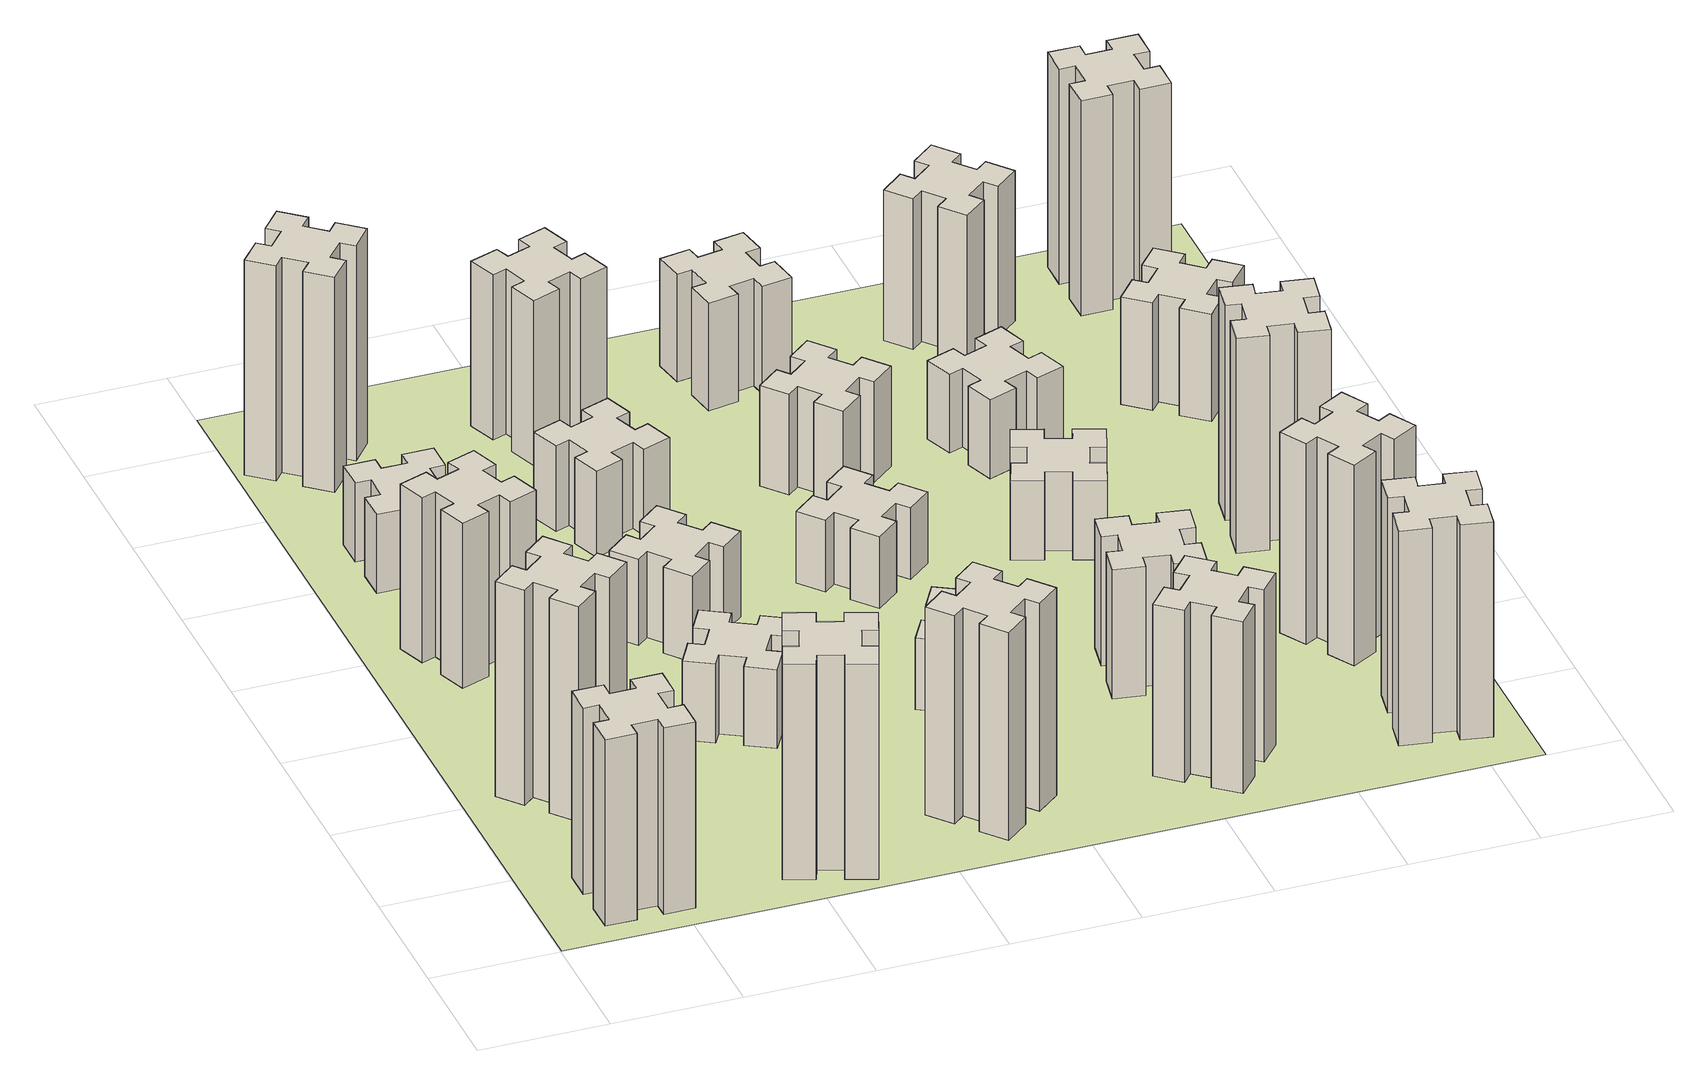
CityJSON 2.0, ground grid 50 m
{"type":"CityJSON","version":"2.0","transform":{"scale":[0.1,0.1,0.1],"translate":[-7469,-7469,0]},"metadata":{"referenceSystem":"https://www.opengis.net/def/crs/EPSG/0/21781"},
"CityObjects":{
"building1":{"type":"Building","attributes":{"class":"1000","function":"1000","usage":"1000","yearOfConstruction":2016,"roofType":"1000","measuredHeight":78,"storeysAboveGround":30,"storeysBelowGround":0},"geometry":[{"type":"Solid","lod":"1","boundaries":[[[[0,1,2,3,4,5,6,7,8,9,10,11,12,13,14,15,16,17,18,19]],[[17,16,20,21]],[[16,15,22,20]],[[15,14,23,22]],[[14,13,24,23]],[[13,12,25,24]],[[12,11,26,25]],[[11,10,27,26]],[[10,9,28,27]],[[9,8,29,28]],[[8,7,30,29]],[[7,6,31,30]],[[6,5,32,31]],[[5,4,33,32]],[[4,3,34,33]],[[3,2,35,34]],[[2,1,36,35]],[[1,0,37,36]],[[0,19,38,37]],[[19,18,39,38]],[[18,17,21,39]],[[24,25,26,27,28,29,30,31,32,33,34,35,36,37,38,39,21,20,22,23]]]]}]},
"building2":{"type":"Building","attributes":{"class":"1000","function":"1000","usage":"1000","yearOfConstruction":2016,"roofType":"1000","measuredHeight":90,"storeysAboveGround":30,"storeysBelowGround":0},"geometry":[{"type":"Solid","lod":"1","boundaries":[[[[40,41,42,43,44,45,46,47,48,49,50,51,52,53,54,55,56,57,58,59]],[[57,56,60,61]],[[56,55,62,60]],[[55,54,63,62]],[[54,53,64,63]],[[53,52,65,64]],[[52,51,66,65]],[[51,50,67,66]],[[50,49,68,67]],[[49,48,69,68]],[[48,47,70,69]],[[47,46,71,70]],[[46,45,72,71]],[[45,44,73,72]],[[44,43,74,73]],[[43,42,75,74]],[[42,41,76,75]],[[41,40,77,76]],[[40,59,78,77]],[[59,58,79,78]],[[58,57,61,79]],[[64,65,66,67,68,69,70,71,72,73,74,75,76,77,78,79,61,60,62,63]]]]}]},
"building3":{"type":"Building","attributes":{"class":"1000","function":"1000","usage":"1000","yearOfConstruction":2016,"roofType":"1000","measuredHeight":69,"storeysAboveGround":30,"storeysBelowGround":0},"geometry":[{"type":"Solid","lod":"1","boundaries":[[[[80,81,82,83,84,85,86,87,88,89,90,91,92,93,94,95,96,97,98,99]],[[97,96,100,101]],[[96,95,102,100]],[[95,94,103,102]],[[94,93,104,103]],[[93,92,105,104]],[[92,91,106,105]],[[91,90,107,106]],[[90,89,108,107]],[[89,88,109,108]],[[88,87,110,109]],[[87,86,111,110]],[[86,85,112,111]],[[85,84,113,112]],[[84,83,114,113]],[[83,82,115,114]],[[82,81,116,115]],[[81,80,117,116]],[[80,99,118,117]],[[99,98,119,118]],[[98,97,101,119]],[[104,105,106,107,108,109,110,111,112,113,114,115,116,117,118,119,101,100,102,103]]]]}]},
"building4":{"type":"Building","attributes":{"class":"1000","function":"1000","usage":"1000","yearOfConstruction":2016,"roofType":"1000","measuredHeight":33,"storeysAboveGround":30,"storeysBelowGround":0},"geometry":[{"type":"Solid","lod":"1","boundaries":[[[[120,121,122,123,124,125,126,127,128,129,130,131,132,133,134,135,136,137,138,139]],[[137,136,140,141]],[[136,135,142,140]],[[135,134,143,142]],[[134,133,144,143]],[[133,132,145,144]],[[132,131,146,145]],[[131,130,147,146]],[[130,129,148,147]],[[129,128,149,148]],[[128,127,150,149]],[[127,126,151,150]],[[126,125,152,151]],[[125,124,153,152]],[[124,123,154,153]],[[123,122,155,154]],[[122,121,156,155]],[[121,120,157,156]],[[120,139,158,157]],[[139,138,159,158]],[[138,137,141,159]],[[144,145,146,147,148,149,150,151,152,153,154,155,156,157,158,159,141,140,142,143]]]]}]},
"building5":{"type":"Building","attributes":{"class":"1000","function":"1000","usage":"1000","yearOfConstruction":2016,"roofType":"1000","measuredHeight":90,"storeysAboveGround":30,"storeysBelowGround":0},"geometry":[{"type":"Solid","lod":"1","boundaries":[[[[160,161,162,163,164,165,166,167,168,169,170,171,172,173,174,175,176,177,178,179]],[[177,176,180,181]],[[176,175,182,180]],[[175,174,183,182]],[[174,173,184,183]],[[173,172,185,184]],[[172,171,186,185]],[[171,170,187,186]],[[170,169,188,187]],[[169,168,189,188]],[[168,167,190,189]],[[167,166,191,190]],[[166,165,192,191]],[[165,164,193,192]],[[164,163,194,193]],[[163,162,195,194]],[[162,161,196,195]],[[161,160,197,196]],[[160,179,198,197]],[[179,178,199,198]],[[178,177,181,199]],[[184,185,186,187,188,189,190,191,192,193,194,195,196,197,198,199,181,180,182,183]]]]}]},
"building6":{"type":"Building","attributes":{"class":"1000","function":"1000","usage":"1000","yearOfConstruction":2016,"roofType":"1000","measuredHeight":90,"storeysAboveGround":30,"storeysBelowGround":0},"geometry":[{"type":"Solid","lod":"1","boundaries":[[[[200,201,202,203,204,205,206,207,208,209,210,211,212,213,214,215,216,217,218,219]],[[217,216,220,221]],[[216,215,222,220]],[[215,214,223,222]],[[214,213,224,223]],[[213,212,225,224]],[[212,211,226,225]],[[211,210,227,226]],[[210,209,228,227]],[[209,208,229,228]],[[208,207,230,229]],[[207,206,231,230]],[[206,205,232,231]],[[205,204,233,232]],[[204,203,234,233]],[[203,202,235,234]],[[202,201,236,235]],[[201,200,237,236]],[[200,219,238,237]],[[219,218,239,238]],[[218,217,221,239]],[[224,225,226,227,228,229,230,231,232,233,234,235,236,237,238,239,221,220,222,223]]]]}]},
"building7":{"type":"Building","attributes":{"class":"1000","function":"1000","usage":"1000","yearOfConstruction":2016,"roofType":"1000","measuredHeight":33,"storeysAboveGround":30,"storeysBelowGround":0},"geometry":[{"type":"Solid","lod":"1","boundaries":[[[[240,241,242,243,244,245,246,247,248,249,250,251,252,253,254,255,256,257,258,259]],[[257,256,260,261]],[[256,255,262,260]],[[255,254,263,262]],[[254,253,264,263]],[[253,252,265,264]],[[252,251,266,265]],[[251,250,267,266]],[[250,249,268,267]],[[249,248,269,268]],[[248,247,270,269]],[[247,246,271,270]],[[246,245,272,271]],[[245,244,273,272]],[[244,243,274,273]],[[243,242,275,274]],[[242,241,276,275]],[[241,240,277,276]],[[240,259,278,277]],[[259,258,279,278]],[[258,257,261,279]],[[264,265,266,267,268,269,270,271,272,273,274,275,276,277,278,279,261,260,262,263]]]]}]},
"building8":{"type":"Building","attributes":{"class":"1000","function":"1000","usage":"1000","yearOfConstruction":2016,"roofType":"1000","measuredHeight":36,"storeysAboveGround":30,"storeysBelowGround":0},"geometry":[{"type":"Solid","lod":"1","boundaries":[[[[280,281,282,283,284,285,286,287,288,289,290,291,292,293,294,295,296,297,298,299]],[[297,296,300,301]],[[296,295,302,300]],[[295,294,303,302]],[[294,293,304,303]],[[293,292,305,304]],[[292,291,306,305]],[[291,290,307,306]],[[290,289,308,307]],[[289,288,309,308]],[[288,287,310,309]],[[287,286,311,310]],[[286,285,312,311]],[[285,284,313,312]],[[284,283,314,313]],[[283,282,315,314]],[[282,281,316,315]],[[281,280,317,316]],[[280,299,318,317]],[[299,298,319,318]],[[298,297,301,319]],[[304,305,306,307,308,309,310,311,312,313,314,315,316,317,318,319,301,300,302,303]]]]}]},
"building9":{"type":"Building","attributes":{"class":"1000","function":"1000","usage":"1000","yearOfConstruction":2016,"roofType":"1000","measuredHeight":87,"storeysAboveGround":30,"storeysBelowGround":0},"geometry":[{"type":"Solid","lod":"1","boundaries":[[[[320,321,322,323,324,325,326,327,328,329,330,331,332,333,334,335,336,337,338,339]],[[337,336,340,341]],[[336,335,342,340]],[[335,334,343,342]],[[334,333,344,343]],[[333,332,345,344]],[[332,331,346,345]],[[331,330,347,346]],[[330,329,348,347]],[[329,328,349,348]],[[328,327,350,349]],[[327,326,351,350]],[[326,325,352,351]],[[325,324,353,352]],[[324,323,354,353]],[[323,322,355,354]],[[322,321,356,355]],[[321,320,357,356]],[[320,339,358,357]],[[339,338,359,358]],[[338,337,341,359]],[[344,345,346,347,348,349,350,351,352,353,354,355,356,357,358,359,341,340,342,343]]]]}]},
"building10":{"type":"Building","attributes":{"class":"1000","function":"1000","usage":"1000","yearOfConstruction":2016,"roofType":"1000","measuredHeight":36,"storeysAboveGround":30,"storeysBelowGround":0},"geometry":[{"type":"Solid","lod":"1","boundaries":[[[[360,361,362,363,364,365,366,367,368,369,370,371,372,373,374,375,376,377,378,379]],[[377,376,380,381]],[[376,375,382,380]],[[375,374,383,382]],[[374,373,384,383]],[[373,372,385,384]],[[372,371,386,385]],[[371,370,387,386]],[[370,369,388,387]],[[369,368,389,388]],[[368,367,390,389]],[[367,366,391,390]],[[366,365,392,391]],[[365,364,393,392]],[[364,363,394,393]],[[363,362,395,394]],[[362,361,396,395]],[[361,360,397,396]],[[360,379,398,397]],[[379,378,399,398]],[[378,377,381,399]],[[384,385,386,387,388,389,390,391,392,393,394,395,396,397,398,399,381,380,382,383]]]]}]},
"building11":{"type":"Building","attributes":{"class":"1000","function":"1000","usage":"1000","yearOfConstruction":2016,"roofType":"1000","measuredHeight":69,"storeysAboveGround":30,"storeysBelowGround":0},"geometry":[{"type":"Solid","lod":"1","boundaries":[[[[400,401,402,403,404,405,406,407,408,409,410,411,412,413,414,415,416,417,418,419]],[[417,416,420,421]],[[416,415,422,420]],[[415,414,423,422]],[[414,413,424,423]],[[413,412,425,424]],[[412,411,426,425]],[[411,410,427,426]],[[410,409,428,427]],[[409,408,429,428]],[[408,407,430,429]],[[407,406,431,430]],[[406,405,432,431]],[[405,404,433,432]],[[404,403,434,433]],[[403,402,435,434]],[[402,401,436,435]],[[401,400,437,436]],[[400,419,438,437]],[[419,418,439,438]],[[418,417,421,439]],[[424,425,426,427,428,429,430,431,432,433,434,435,436,437,438,439,421,420,422,423]]]]}]},
"building12":{"type":"Building","attributes":{"class":"1000","function":"1000","usage":"1000","yearOfConstruction":2016,"roofType":"1000","measuredHeight":30,"storeysAboveGround":30,"storeysBelowGround":0},"geometry":[{"type":"Solid","lod":"1","boundaries":[[[[440,441,442,443,444,445,446,447,448,449,450,451,452,453,454,455,456,457,458,459]],[[457,456,460,461]],[[456,455,462,460]],[[455,454,463,462]],[[454,453,464,463]],[[453,452,465,464]],[[452,451,466,465]],[[451,450,467,466]],[[450,449,468,467]],[[449,448,469,468]],[[448,447,470,469]],[[447,446,471,470]],[[446,445,472,471]],[[445,444,473,472]],[[444,443,474,473]],[[443,442,475,474]],[[442,441,476,475]],[[441,440,477,476]],[[440,459,478,477]],[[459,458,479,478]],[[458,457,461,479]],[[464,465,466,467,468,469,470,471,472,473,474,475,476,477,478,479,461,460,462,463]]]]}]},
"building13":{"type":"Building","attributes":{"class":"1000","function":"1000","usage":"1000","yearOfConstruction":2016,"roofType":"1000","measuredHeight":30,"storeysAboveGround":30,"storeysBelowGround":0},"geometry":[{"type":"Solid","lod":"1","boundaries":[[[[480,481,482,483,484,485,486,487,488,489,490,491,492,493,494,495,496,497,498,499]],[[497,496,500,501]],[[496,495,502,500]],[[495,494,503,502]],[[494,493,504,503]],[[493,492,505,504]],[[492,491,506,505]],[[491,490,507,506]],[[490,489,508,507]],[[489,488,509,508]],[[488,487,510,509]],[[487,486,511,510]],[[486,485,512,511]],[[485,484,513,512]],[[484,483,514,513]],[[483,482,515,514]],[[482,481,516,515]],[[481,480,517,516]],[[480,499,518,517]],[[499,498,519,518]],[[498,497,501,519]],[[504,505,506,507,508,509,510,511,512,513,514,515,516,517,518,519,501,500,502,503]]]]}]},
"building14":{"type":"Building","attributes":{"class":"1000","function":"1000","usage":"1000","yearOfConstruction":2016,"roofType":"1000","measuredHeight":72,"storeysAboveGround":30,"storeysBelowGround":0},"geometry":[{"type":"Solid","lod":"1","boundaries":[[[[520,521,522,523,524,525,526,527,528,529,530,531,532,533,534,535,536,537,538,539]],[[537,536,540,541]],[[536,535,542,540]],[[535,534,543,542]],[[534,533,544,543]],[[533,532,545,544]],[[532,531,546,545]],[[531,530,547,546]],[[530,529,548,547]],[[529,528,549,548]],[[528,527,550,549]],[[527,526,551,550]],[[526,525,552,551]],[[525,524,553,552]],[[524,523,554,553]],[[523,522,555,554]],[[522,521,556,555]],[[521,520,557,556]],[[520,539,558,557]],[[539,538,559,558]],[[538,537,541,559]],[[544,545,546,547,548,549,550,551,552,553,554,555,556,557,558,559,541,540,542,543]]]]}]},
"building15":{"type":"Building","attributes":{"class":"1000","function":"1000","usage":"1000","yearOfConstruction":2016,"roofType":"1000","measuredHeight":42,"storeysAboveGround":30,"storeysBelowGround":0},"geometry":[{"type":"Solid","lod":"1","boundaries":[[[[560,561,562,563,564,565,566,567,568,569,570,571,572,573,574,575,576,577,578,579]],[[577,576,580,581]],[[576,575,582,580]],[[575,574,583,582]],[[574,573,584,583]],[[573,572,585,584]],[[572,571,586,585]],[[571,570,587,586]],[[570,569,588,587]],[[569,568,589,588]],[[568,567,590,589]],[[567,566,591,590]],[[566,565,592,591]],[[565,564,593,592]],[[564,563,594,593]],[[563,562,595,594]],[[562,561,596,595]],[[561,560,597,596]],[[560,579,598,597]],[[579,578,599,598]],[[578,577,581,599]],[[584,585,586,587,588,589,590,591,592,593,594,595,596,597,598,599,581,580,582,583]]]]}]},
"building16":{"type":"Building","attributes":{"class":"1000","function":"1000","usage":"1000","yearOfConstruction":2016,"roofType":"1000","measuredHeight":45,"storeysAboveGround":30,"storeysBelowGround":0},"geometry":[{"type":"Solid","lod":"1","boundaries":[[[[600,601,602,603,604,605,606,607,608,609,610,611,612,613,614,615,616,617,618,619]],[[617,616,620,621]],[[616,615,622,620]],[[615,614,623,622]],[[614,613,624,623]],[[613,612,625,624]],[[612,611,626,625]],[[611,610,627,626]],[[610,609,628,627]],[[609,608,629,628]],[[608,607,630,629]],[[607,606,631,630]],[[606,605,632,631]],[[605,604,633,632]],[[604,603,634,633]],[[603,602,635,634]],[[602,601,636,635]],[[601,600,637,636]],[[600,619,638,637]],[[619,618,639,638]],[[618,617,621,639]],[[624,625,626,627,628,629,630,631,632,633,634,635,636,637,638,639,621,620,622,623]]]]}]},
"building17":{"type":"Building","attributes":{"class":"1000","function":"1000","usage":"1000","yearOfConstruction":2016,"roofType":"1000","measuredHeight":54,"storeysAboveGround":30,"storeysBelowGround":0},"geometry":[{"type":"Solid","lod":"1","boundaries":[[[[640,641,642,643,644,645,646,647,648,649,650,651,652,653,654,655,656,657,658,659]],[[657,656,660,661]],[[656,655,662,660]],[[655,654,663,662]],[[654,653,664,663]],[[653,652,665,664]],[[652,651,666,665]],[[651,650,667,666]],[[650,649,668,667]],[[649,648,669,668]],[[648,647,670,669]],[[647,646,671,670]],[[646,645,672,671]],[[645,644,673,672]],[[644,643,674,673]],[[643,642,675,674]],[[642,641,676,675]],[[641,640,677,676]],[[640,659,678,677]],[[659,658,679,678]],[[658,657,661,679]],[[664,665,666,667,668,669,670,671,672,673,674,675,676,677,678,679,661,660,662,663]]]]}]},
"building18":{"type":"Building","attributes":{"class":"1000","function":"1000","usage":"1000","yearOfConstruction":2016,"roofType":"1000","measuredHeight":33,"storeysAboveGround":30,"storeysBelowGround":0},"geometry":[{"type":"Solid","lod":"1","boundaries":[[[[680,681,682,683,684,685,686,687,688,689,690,691,692,693,694,695,696,697,698,699]],[[697,696,700,701]],[[696,695,702,700]],[[695,694,703,702]],[[694,693,704,703]],[[693,692,705,704]],[[692,691,706,705]],[[691,690,707,706]],[[690,689,708,707]],[[689,688,709,708]],[[688,687,710,709]],[[687,686,711,710]],[[686,685,712,711]],[[685,684,713,712]],[[684,683,714,713]],[[683,682,715,714]],[[682,681,716,715]],[[681,680,717,716]],[[680,699,718,717]],[[699,698,719,718]],[[698,697,701,719]],[[704,705,706,707,708,709,710,711,712,713,714,715,716,717,718,719,701,700,702,703]]]]}]},
"building19":{"type":"Building","attributes":{"class":"1000","function":"1000","usage":"1000","yearOfConstruction":2016,"roofType":"1000","measuredHeight":33,"storeysAboveGround":30,"storeysBelowGround":0},"geometry":[{"type":"Solid","lod":"1","boundaries":[[[[720,721,722,723,724,725,726,727,728,729,730,731,732,733,734,735,736,737,738,739]],[[737,736,740,741]],[[736,735,742,740]],[[735,734,743,742]],[[734,733,744,743]],[[733,732,745,744]],[[732,731,746,745]],[[731,730,747,746]],[[730,729,748,747]],[[729,728,749,748]],[[728,727,750,749]],[[727,726,751,750]],[[726,725,752,751]],[[725,724,753,752]],[[724,723,754,753]],[[723,722,755,754]],[[722,721,756,755]],[[721,720,757,756]],[[720,739,758,757]],[[739,738,759,758]],[[738,737,741,759]],[[744,745,746,747,748,749,750,751,752,753,754,755,756,757,758,759,741,740,742,743]]]]}]},
"building20":{"type":"Building","attributes":{"class":"1000","function":"1000","usage":"1000","yearOfConstruction":2016,"roofType":"1000","measuredHeight":90,"storeysAboveGround":30,"storeysBelowGround":0},"geometry":[{"type":"Solid","lod":"1","boundaries":[[[[760,761,762,763,764,765,766,767,768,769,770,771,772,773,774,775,776,777,778,779]],[[777,776,780,781]],[[776,775,782,780]],[[775,774,783,782]],[[774,773,784,783]],[[773,772,785,784]],[[772,771,786,785]],[[771,770,787,786]],[[770,769,788,787]],[[769,768,789,788]],[[768,767,790,789]],[[767,766,791,790]],[[766,765,792,791]],[[765,764,793,792]],[[764,763,794,793]],[[763,762,795,794]],[[762,761,796,795]],[[761,760,797,796]],[[760,779,798,797]],[[779,778,799,798]],[[778,777,781,799]],[[784,785,786,787,788,789,790,791,792,793,794,795,796,797,798,799,781,780,782,783]]]]}]},
"building21":{"type":"Building","attributes":{"class":"1000","function":"1000","usage":"1000","yearOfConstruction":2016,"roofType":"1000","measuredHeight":84,"storeysAboveGround":30,"storeysBelowGround":0},"geometry":[{"type":"Solid","lod":"1","boundaries":[[[[800,801,802,803,804,805,806,807,808,809,810,811,812,813,814,815,816,817,818,819]],[[817,816,820,821]],[[816,815,822,820]],[[815,814,823,822]],[[814,813,824,823]],[[813,812,825,824]],[[812,811,826,825]],[[811,810,827,826]],[[810,809,828,827]],[[809,808,829,828]],[[808,807,830,829]],[[807,806,831,830]],[[806,805,832,831]],[[805,804,833,832]],[[804,803,834,833]],[[803,802,835,834]],[[802,801,836,835]],[[801,800,837,836]],[[800,819,838,837]],[[819,818,839,838]],[[818,817,821,839]],[[824,825,826,827,828,829,830,831,832,833,834,835,836,837,838,839,821,820,822,823]]]]}]},
"building22":{"type":"Building","attributes":{"class":"1000","function":"1000","usage":"1000","yearOfConstruction":2016,"roofType":"1000","measuredHeight":63,"storeysAboveGround":30,"storeysBelowGround":0},"geometry":[{"type":"Solid","lod":"1","boundaries":[[[[840,841,842,843,844,845,846,847,848,849,850,851,852,853,854,855,856,857,858,859]],[[857,856,860,861]],[[856,855,862,860]],[[855,854,863,862]],[[854,853,864,863]],[[853,852,865,864]],[[852,851,866,865]],[[851,850,867,866]],[[850,849,868,867]],[[849,848,869,868]],[[848,847,870,869]],[[847,846,871,870]],[[846,845,872,871]],[[845,844,873,872]],[[844,843,874,873]],[[843,842,875,874]],[[842,841,876,875]],[[841,840,877,876]],[[840,859,878,877]],[[859,858,879,878]],[[858,857,861,879]],[[864,865,866,867,868,869,870,871,872,873,874,875,876,877,878,879,861,860,862,863]]]]}]},
"building23":{"type":"Building","attributes":{"class":"1000","function":"1000","usage":"1000","yearOfConstruction":2016,"roofType":"1000","measuredHeight":90,"storeysAboveGround":30,"storeysBelowGround":0},"geometry":[{"type":"Solid","lod":"1","boundaries":[[[[880,881,882,883,884,885,886,887,888,889,890,891,892,893,894,895,896,897,898,899]],[[897,896,900,901]],[[896,895,902,900]],[[895,894,903,902]],[[894,893,904,903]],[[893,892,905,904]],[[892,891,906,905]],[[891,890,907,906]],[[890,889,908,907]],[[889,888,909,908]],[[888,887,910,909]],[[887,886,911,910]],[[886,885,912,911]],[[885,884,913,912]],[[884,883,914,913]],[[883,882,915,914]],[[882,881,916,915]],[[881,880,917,916]],[[880,899,918,917]],[[899,898,919,918]],[[898,897,901,919]],[[904,905,906,907,908,909,910,911,912,913,914,915,916,917,918,919,901,900,902,903]]]]}]},
"building24":{"type":"Building","attributes":{"class":"1000","function":"1000","usage":"1000","yearOfConstruction":2016,"roofType":"1000","measuredHeight":45,"storeysAboveGround":30,"storeysBelowGround":0},"geometry":[{"type":"Solid","lod":"1","boundaries":[[[[920,921,922,923,924,925,926,927,928,929,930,931,932,933,934,935,936,937,938,939]],[[937,936,940,941]],[[936,935,942,940]],[[935,934,943,942]],[[934,933,944,943]],[[933,932,945,944]],[[932,931,946,945]],[[931,930,947,946]],[[930,929,948,947]],[[929,928,949,948]],[[928,927,950,949]],[[927,926,951,950]],[[926,925,952,951]],[[925,924,953,952]],[[924,923,954,953]],[[923,922,955,954]],[[922,921,956,955]],[[921,920,957,956]],[[920,939,958,957]],[[939,938,959,958]],[[938,937,941,959]],[[944,945,946,947,948,949,950,951,952,953,954,955,956,957,958,959,941,940,942,943]]]]}]},
"building25":{"type":"Building","attributes":{"class":"1000","function":"1000","usage":"1000","yearOfConstruction":2016,"roofType":"1000","measuredHeight":90,"storeysAboveGround":30,"storeysBelowGround":0},"geometry":[{"type":"Solid","lod":"1","boundaries":[[[[960,961,962,963,964,965,966,967,968,969,970,971,972,973,974,975,976,977,978,979]],[[977,976,980,981]],[[976,975,982,980]],[[975,974,983,982]],[[974,973,984,983]],[[973,972,985,984]],[[972,971,986,985]],[[971,970,987,986]],[[970,969,988,987]],[[969,968,989,988]],[[968,967,990,989]],[[967,966,991,990]],[[966,965,992,991]],[[965,964,993,992]],[[964,963,994,993]],[[963,962,995,994]],[[962,961,996,995]],[[961,960,997,996]],[[960,979,998,997]],[[979,978,999,998]],[[978,977,981,999]],[[984,985,986,987,988,989,990,991,992,993,994,995,996,997,998,999,981,980,982,983]]]]}]},
"landuse1":{"type":"LandUse","attributes":{"name":"plot1","function":"1010"},"geometry":[{"type":"MultiSurface","lod":"1","boundaries":[[[1000,1001,1002,1003]]]}]}
},
"vertices":[
[265,325,0],[265,225,0],[205,225,0],[205,105,0],[325,105,0],[325,165,0],[425,165,0],[425,105,0],[545,105,0],[545,225,0],[485,225,0],[485,325,0],[545,325,0],[545,445,0],[425,445,0],[425,385,0],[325,385,0],[325,445,0],[205,445,0],[205,325,0],[325,385,780],[325,445,780],[425,385,780],[425,445,780],[545,445,780],[545,325,780],[485,325,780],[485,225,780],[545,225,780],[545,105,780],[425,105,780],[425,165,780],[325,165,780],[325,105,780],[205,105,780],[205,225,780],[265,225,780],[265,325,780],[205,325,780],[205,445,780],
[492,1048,0],[427,1124,0],[473,1163,0],[396,1255,0],[304,1178,0],[343,1132,0],[266,1067,0],[228,1113,0],[136,1036,0],[213,944,0],[259,983,0],[323,906,0],[277,868,0],[354,776,0],[446,853,0],[408,899,0],[484,963,0],[523,917,0],[615,994,0],[538,1086,0],[484,963,900],[523,917,900],[408,899,900],[446,853,900],[354,776,900],[277,868,900],[323,906,900],[259,983,900],[213,944,900],[136,1036,900],[228,1113,900],[266,1067,900],[343,1132,900],[304,1178,900],[396,1255,900],[473,1163,900],[427,1124,900],[492,1048,900],[538,1086,900],[615,994,900],
[366,1835,0],[460,1869,0],[480,1813,0],[593,1854,0],[552,1967,0],[496,1946,0],[462,2040,0],[518,2060,0],[477,2173,0],[364,2132,0],[385,2076,0],[291,2042,0],[270,2098,0],[157,2057,0],[199,1944,0],[255,1965,0],[289,1871,0],[233,1850,0],[274,1737,0],[387,1779,0],[289,1871,690],[233,1850,690],[255,1965,690],[199,1944,690],[157,2057,690],[270,2098,690],[291,2042,690],[385,2076,690],[364,2132,690],[477,2173,690],[518,2060,690],[462,2040,690],[496,1946,690],[552,1967,690],[593,1854,690],[480,1813,690],[460,1869,690],[366,1835,690],[387,1779,690],[274,1737,690],
[485,2545,0],[485,2645,0],[545,2645,0],[545,2765,0],[425,2765,0],[425,2705,0],[325,2705,0],[325,2765,0],[205,2765,0],[205,2645,0],[265,2645,0],[265,2545,0],[205,2545,0],[205,2425,0],[325,2425,0],[325,2485,0],[425,2485,0],[425,2425,0],[545,2425,0],[545,2545,0],[425,2485,330],[425,2425,330],[325,2485,330],[325,2425,330],[205,2425,330],[205,2545,330],[265,2545,330],[265,2645,330],[205,2645,330],[205,2765,330],[325,2765,330],[325,2705,330],[425,2705,330],[425,2765,330],[545,2765,330],[545,2645,330],[485,2645,330],[485,2545,330],[545,2545,330],[545,2425,330],
[1029,360,0],[995,266,0],[939,287,0],[897,174,0],[1010,133,0],[1031,189,0],[1125,155,0],[1104,99,0],[1217,57,0],[1258,170,0],[1202,191,0],[1236,285,0],[1292,264,0],[1333,377,0],[1220,418,0],[1200,362,0],[1106,396,0],[1127,452,0],[1014,493,0],[973,380,0],[1106,396,900],[1127,452,900],[1200,362,900],[1220,418,900],[1333,377,900],[1292,264,900],[1236,285,900],[1202,191,900],[1258,170,900],[1217,57,900],[1104,99,900],[1125,155,900],[1031,189,900],[1010,133,900],[897,174,900],[939,287,900],[995,266,900],[1029,360,900],[973,380,900],[1014,493,900],
[384,3387,0],[308,3452,0],[346,3498,0],[254,3575,0],[177,3483,0],[223,3444,0],[159,3368,0],[113,3406,0],[36,3314,0],[128,3237,0],[166,3283,0],[243,3219,0],[204,3173,0],[296,3096,0],[373,3188,0],[327,3226,0],[392,3303,0],[438,3264,0],[515,3356,0],[423,3433,0],[392,3303,900],[438,3264,900],[327,3226,900],[373,3188,900],[296,3096,900],[204,3173,900],[243,3219,900],[166,3283,900],[128,3237,900],[36,3314,900],[113,3406,900],[159,3368,900],[223,3444,900],[177,3483,900],[254,3575,900],[346,3498,900],[308,3452,900],[384,3387,900],[423,3433,900],[515,3356,900],
[1186,1117,0],[1236,1204,0],[1288,1174,0],[1348,1278,0],[1244,1338,0],[1214,1286,0],[1127,1336,0],[1157,1388,0],[1053,1448,0],[993,1344,0],[1045,1314,0],[995,1227,0],[943,1257,0],[883,1153,0],[987,1093,0],[1017,1145,0],[1104,1095,0],[1074,1043,0],[1178,983,0],[1238,1087,0],[1104,1095,330],[1074,1043,330],[1017,1145,330],[987,1093,330],[883,1153,330],[943,1257,330],[995,1227,330],[1045,1314,330],[993,1344,330],[1053,1448,330],[1157,1388,330],[1127,1336,330],[1214,1286,330],[1244,1338,330],[1348,1278,330],[1288,1174,330],[1236,1204,330],[1186,1117,330],[1238,1087,330],[1178,983,330],
[1083,1972,0],[1006,1907,0],[968,1953,0],[876,1876,0],[953,1784,0],[999,1823,0],[1063,1746,0],[1017,1708,0],[1094,1616,0],[1186,1693,0],[1148,1739,0],[1224,1803,0],[1263,1757,0],[1355,1834,0],[1278,1926,0],[1232,1888,0],[1167,1964,0],[1213,2003,0],[1136,2095,0],[1044,2018,0],[1167,1964,360],[1213,2003,360],[1232,1888,360],[1278,1926,360],[1355,1834,360],[1263,1757,360],[1224,1803,360],[1148,1739,360],[1186,1693,360],[1094,1616,360],[1017,1708,360],[1063,1746,360],[999,1823,360],[953,1784,360],[876,1876,360],[968,1953,360],[1006,1907,360],[1083,1972,360],[1044,2018,360],[1136,2095,360],
[1639,343,0],[1703,266,0],[1657,228,0],[1734,136,0],[1826,213,0],[1788,259,0],[1864,323,0],[1903,277,0],[1995,354,0],[1918,446,0],[1872,408,0],[1807,484,0],[1853,523,0],[1776,615,0],[1684,538,0],[1723,492,0],[1646,427,0],[1608,473,0],[1516,396,0],[1593,304,0],[1646,427,870],[1608,473,870],[1723,492,870],[1684,538,870],[1776,615,870],[1853,523,870],[1807,484,870],[1872,408,870],[1918,446,870],[1995,354,870],[1903,277,870],[1864,323,870],[1788,259,870],[1826,213,870],[1734,136,870],[1657,228,870],[1703,266,870],[1639,343,870],[1593,304,870],[1516,396,870],
[1106,2475,0],[1200,2509,0],[1220,2453,0],[1333,2494,0],[1292,2607,0],[1236,2586,0],[1202,2680,0],[1258,2700,0],[1217,2813,0],[1104,2772,0],[1125,2716,0],[1031,2682,0],[1010,2738,0],[897,2697,0],[939,2584,0],[995,2605,0],[1029,2511,0],[973,2490,0],[1014,2377,0],[1127,2419,0],[1029,2511,360],[973,2490,360],[995,2605,360],[939,2584,360],[897,2697,360],[1010,2738,360],[1031,2682,360],[1125,2716,360],[1104,2772,360],[1217,2813,360],[1258,2700,360],[1202,2680,360],[1236,2586,360],[1292,2607,360],[1333,2494,360],[1220,2453,360],[1200,2509,360],[1106,2475,360],[1127,2419,360],[1014,2377,360],
[1125,3356,0],[1031,3322,0],[1010,3378,0],[897,3337,0],[939,3224,0],[995,3245,0],[1029,3151,0],[973,3130,0],[1014,3017,0],[1127,3059,0],[1106,3115,0],[1200,3149,0],[1220,3093,0],[1333,3134,0],[1292,3247,0],[1236,3226,0],[1202,3320,0],[1258,3340,0],[1217,3453,0],[1104,3412,0],[1202,3320,690],[1258,3340,690],[1236,3226,690],[1292,3247,690],[1333,3134,690],[1220,3093,690],[1200,3149,690],[1106,3115,690],[1127,3059,690],[1014,3017,690],[973,3130,690],[1029,3151,690],[995,3245,690],[939,3224,690],[897,3337,690],[1010,3378,690],[1031,3322,690],[1125,3356,690],[1104,3412,690],[1217,3453,690],
[1857,1045,0],[1944,995,0],[1914,943,0],[2018,883,0],[2078,987,0],[2026,1017,0],[2076,1104,0],[2128,1074,0],[2188,1178,0],[2084,1238,0],[2054,1186,0],[1967,1236,0],[1997,1288,0],[1893,1348,0],[1833,1244,0],[1885,1214,0],[1835,1127,0],[1783,1157,0],[1723,1053,0],[1827,993,0],[1835,1127,300],[1783,1157,300],[1885,1214,300],[1833,1244,300],[1893,1348,300],[1997,1288,300],[1967,1236,300],[2054,1186,300],[2084,1238,300],[2188,1178,300],[2128,1074,300],[2076,1104,300],[2026,1017,300],[2078,987,300],[2018,883,300],[1914,943,300],[1944,995,300],[1857,1045,300],[1827,993,300],[1723,1053,300],
[1972,1988,0],[1907,2064,0],[1953,2103,0],[1876,2195,0],[1784,2118,0],[1823,2072,0],[1746,2007,0],[1708,2053,0],[1616,1976,0],[1693,1884,0],[1739,1923,0],[1803,1846,0],[1757,1808,0],[1834,1716,0],[1926,1793,0],[1888,1839,0],[1964,1903,0],[2003,1857,0],[2095,1934,0],[2018,2026,0],[1964,1903,300],[2003,1857,300],[1888,1839,300],[1926,1793,300],[1834,1716,300],[1757,1808,300],[1803,1846,300],[1739,1923,300],[1693,1884,300],[1616,1976,300],[1708,2053,300],[1746,2007,300],[1823,2072,300],[1784,2118,300],[1876,2195,300],[1953,2103,300],[1907,2064,300],[1972,1988,300],[2018,2026,300],[2095,1934,300],
[2486,323,0],[2563,259,0],[2524,213,0],[2616,136,0],[2693,228,0],[2647,266,0],[2712,343,0],[2758,304,0],[2835,396,0],[2743,473,0],[2704,427,0],[2628,492,0],[2666,538,0],[2574,615,0],[2497,523,0],[2543,484,0],[2479,408,0],[2433,446,0],[2356,354,0],[2448,277,0],[2479,408,720],[2433,446,720],[2543,484,720],[2497,523,720],[2574,615,720],[2666,538,720],[2628,492,720],[2704,427,720],[2743,473,720],[2835,396,720],[2758,304,720],[2712,343,720],[2647,266,720],[2693,228,720],[2616,136,720],[2524,213,720],[2563,259,720],[2486,323,720],[2448,277,720],[2356,354,720],
[1839,2563,0],[1903,2486,0],[1857,2448,0],[1934,2356,0],[2026,2433,0],[1988,2479,0],[2064,2543,0],[2103,2497,0],[2195,2574,0],[2118,2666,0],[2072,2628,0],[2007,2704,0],[2053,2743,0],[1976,2835,0],[1884,2758,0],[1923,2712,0],[1846,2647,0],[1808,2693,0],[1716,2616,0],[1793,2524,0],[1846,2647,420],[1808,2693,420],[1923,2712,420],[1884,2758,420],[1976,2835,420],[2053,2743,420],[2007,2704,420],[2072,2628,420],[2118,2666,420],[2195,2574,420],[2103,2497,420],[2064,2543,420],[1988,2479,420],[2026,2433,420],[1934,2356,420],[1857,2448,420],[1903,2486,420],[1839,2563,420],[1793,2524,420],[1716,2616,420],
[1738,3365,0],[1756,3267,0],[1697,3257,0],[1717,3138,0],[1836,3159,0],[1825,3218,0],[1924,3236,0],[1934,3177,0],[2052,3197,0],[2031,3316,0],[1972,3305,0],[1955,3404,0],[2014,3414,0],[1993,3532,0],[1875,3511,0],[1885,3452,0],[1787,3435,0],[1777,3494,0],[1658,3473,0],[1679,3355,0],[1787,3435,450],[1777,3494,450],[1885,3452,450],[1875,3511,450],[1993,3532,450],[2014,3414,450],[1955,3404,450],[1972,3305,450],[2031,3316,450],[2052,3197,450],[1934,3177,450],[1924,3236,450],[1825,3218,450],[1836,3159,450],[1717,3138,450],[1697,3257,450],[1756,3267,450],[1738,3365,450],[1679,3355,450],[1658,3473,450],
[2496,1084,0],[2478,985,0],[2419,996,0],[2398,877,0],[2517,857,0],[2527,916,0],[2625,898,0],[2615,839,0],[2733,818,0],[2754,937,0],[2695,947,0],[2712,1045,0],[2771,1035,0],[2792,1153,0],[2674,1174,0],[2664,1115,0],[2565,1132,0],[2576,1191,0],[2457,1212,0],[2437,1094,0],[2565,1132,540],[2576,1191,540],[2664,1115,540],[2674,1174,540],[2792,1153,540],[2771,1035,540],[2712,1045,540],[2695,947,540],[2754,937,540],[2733,818,540],[2615,839,540],[2625,898,540],[2527,916,540],[2517,857,540],[2398,877,540],[2419,996,540],[2478,985,540],[2496,1084,540],[2437,1094,540],[2457,1212,540],
[2682,1871,0],[2716,1965,0],[2772,1944,0],[2813,2057,0],[2700,2098,0],[2680,2042,0],[2586,2076,0],[2607,2132,0],[2494,2173,0],[2453,2060,0],[2509,2040,0],[2475,1946,0],[2419,1967,0],[2377,1854,0],[2490,1813,0],[2511,1869,0],[2605,1835,0],[2584,1779,0],[2697,1737,0],[2738,1850,0],[2605,1835,330],[2584,1779,330],[2511,1869,330],[2490,1813,330],[2377,1854,330],[2419,1967,330],[2475,1946,330],[2509,2040,330],[2453,2060,330],[2494,2173,330],[2607,2132,330],[2586,2076,330],[2680,2042,330],[2700,2098,330],[2813,2057,330],[2772,1944,330],[2716,1965,330],[2682,1871,330],[2738,1850,330],[2697,1737,330],
[2586,2475,0],[2680,2509,0],[2700,2453,0],[2813,2494,0],[2772,2607,0],[2716,2586,0],[2682,2680,0],[2738,2700,0],[2697,2813,0],[2584,2772,0],[2605,2716,0],[2511,2682,0],[2490,2738,0],[2377,2697,0],[2419,2584,0],[2475,2605,0],[2509,2511,0],[2453,2490,0],[2494,2377,0],[2607,2419,0],[2509,2511,330],[2453,2490,330],[2475,2605,330],[2419,2584,330],[2377,2697,330],[2490,2738,330],[2511,2682,330],[2605,2716,330],[2584,2772,330],[2697,2813,330],[2738,2700,330],[2682,2680,330],[2716,2586,330],[2772,2607,330],[2813,2494,330],[2700,2453,330],[2680,2509,330],[2586,2475,330],[2607,2419,330],[2494,2377,330],
[3504,475,0],[3405,492,0],[3416,551,0],[3297,572,0],[3277,454,0],[3336,444,0],[3318,345,0],[3259,356,0],[3238,237,0],[3357,217,0],[3367,276,0],[3465,258,0],[3455,199,0],[3573,178,0],[3594,297,0],[3535,307,0],[3552,405,0],[3611,395,0],[3632,513,0],[3514,534,0],[3552,405,900],[3611,395,900],[3535,307,900],[3594,297,900],[3573,178,900],[3455,199,900],[3465,258,900],[3367,276,900],[3357,217,900],[3238,237,900],[3259,356,900],[3318,345,900],[3336,444,900],[3277,454,900],[3297,572,900],[3416,551,900],[3405,492,900],[3504,475,900],[3514,534,900],[3632,513,900],
[3215,1004,0],[3265,917,0],[3213,887,0],[3273,783,0],[3377,843,0],[3347,895,0],[3434,945,0],[3464,893,0],[3568,953,0],[3508,1057,0],[3456,1027,0],[3406,1114,0],[3458,1144,0],[3398,1248,0],[3294,1188,0],[3324,1136,0],[3237,1086,0],[3207,1138,0],[3103,1078,0],[3163,974,0],[3237,1086,840],[3207,1138,840],[3324,1136,840],[3294,1188,840],[3398,1248,840],[3458,1144,840],[3406,1114,840],[3456,1027,840],[3508,1057,840],[3568,953,840],[3464,893,840],[3434,945,840],[3347,895,840],[3377,843,840],[3273,783,840],[3213,887,840],[3265,917,840],[3215,1004,840],[3163,974,840],[3103,1078,840],
[2812,3368,0],[2747,3444,0],[2793,3483,0],[2716,3575,0],[2624,3498,0],[2663,3452,0],[2586,3387,0],[2548,3433,0],[2456,3356,0],[2533,3264,0],[2579,3303,0],[2643,3226,0],[2597,3188,0],[2674,3096,0],[2766,3173,0],[2728,3219,0],[2804,3283,0],[2843,3237,0],[2935,3314,0],[2858,3406,0],[2804,3283,630],[2843,3237,630],[2728,3219,630],[2766,3173,630],[2674,3096,630],[2597,3188,630],[2643,3226,630],[2579,3303,630],[2533,3264,630],[2456,3356,630],[2548,3433,630],[2586,3387,630],[2663,3452,630],[2624,3498,630],[2716,3575,630],[2793,3483,630],[2747,3444,630],[2812,3368,630],[2858,3406,630],[2935,3314,630],
[3267,1656,0],[3365,1638,0],[3355,1579,0],[3473,1558,0],[3494,1677,0],[3435,1687,0],[3452,1785,0],[3511,1775,0],[3532,1893,0],[3414,1914,0],[3404,1855,0],[3305,1872,0],[3316,1931,0],[3197,1952,0],[3177,1834,0],[3236,1824,0],[3218,1725,0],[3159,1736,0],[3138,1617,0],[3257,1597,0],[3218,1725,900],[3159,1736,900],[3236,1824,900],[3177,1834,900],[3197,1952,900],[3316,1931,900],[3305,1872,900],[3404,1855,900],[3414,1914,900],[3532,1893,900],[3511,1775,900],[3452,1785,900],[3435,1687,900],[3494,1677,900],[3473,1558,900],[3355,1579,900],[3365,1638,900],[3267,1656,900],[3257,1597,900],[3138,1617,900],
[3444,2747,0],[3368,2812,0],[3406,2858,0],[3314,2935,0],[3237,2843,0],[3283,2804,0],[3219,2728,0],[3173,2766,0],[3096,2674,0],[3188,2597,0],[3226,2643,0],[3303,2579,0],[3264,2533,0],[3356,2456,0],[3433,2548,0],[3387,2586,0],[3452,2663,0],[3498,2624,0],[3575,2716,0],[3483,2793,0],[3452,2663,450],[3498,2624,450],[3387,2586,450],[3433,2548,450],[3356,2456,450],[3264,2533,450],[3303,2579,450],[3226,2643,450],[3188,2597,450],[3096,2674,450],[3173,2766,450],[3219,2728,450],[3283,2804,450],[3237,2843,450],[3314,2935,450],[3406,2858,450],[3368,2812,450],[3444,2747,450],[3483,2793,450],[3575,2716,450],
[3285,3325,0],[3385,3325,0],[3385,3265,0],[3505,3265,0],[3505,3385,0],[3445,3385,0],[3445,3485,0],[3505,3485,0],[3505,3605,0],[3385,3605,0],[3385,3545,0],[3285,3545,0],[3285,3605,0],[3165,3605,0],[3165,3485,0],[3225,3485,0],[3225,3385,0],[3165,3385,0],[3165,3265,0],[3285,3265,0],[3225,3385,900],[3165,3385,900],[3225,3485,900],[3165,3485,900],[3165,3605,900],[3285,3605,900],[3285,3545,900],[3385,3545,900],[3385,3605,900],[3505,3605,900],[3505,3485,900],[3445,3485,900],[3445,3385,900],[3505,3385,900],[3505,3265,900],[3385,3265,900],[3385,3325,900],[3285,3325,900],[3285,3265,900],[3165,3265,900],
[5,3705,0],[3705,3705,0],[3705,5,0],[5,5,0]
]}
